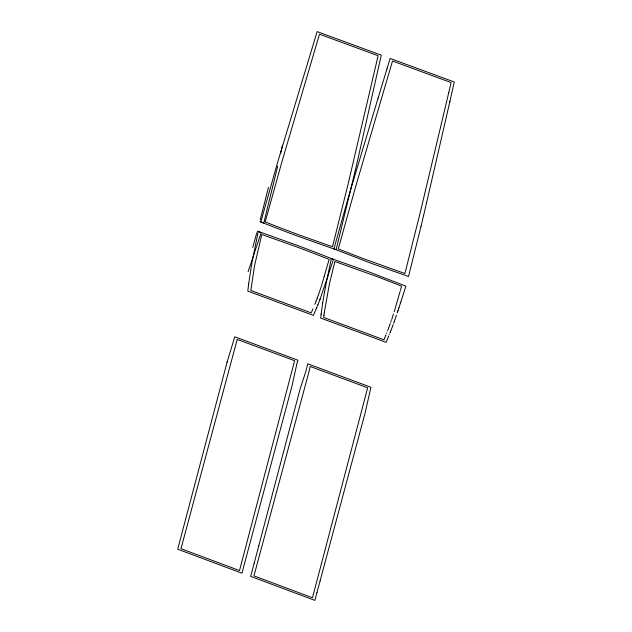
<?xml version="1.0" encoding="UTF-8"?>
<svg xmlns="http://www.w3.org/2000/svg" width="632" height="632" viewBox="0 0 632 632"><rect width="100%" height="100%" fill="white"/><g stroke="black" fill="none" stroke-linecap="round" stroke-linejoin="round"><path stroke-width="0.95" d="M248.637 284.013L251.828 263.196L258.267 231.423L295.989 244.924A772.952 416.441 22.6 0 1 329.659 257.872L333.491 259.389L319.926 299.631M248.581 284.495L247.799 291.099L313.417 315.415L315.771 309.893M248.566 284.574L248.621 284.139M321.159 314.065L320.661 318.062L386.144 342.339L388.49 336.619M324.003 314.981L323.695 317.454L383.94 339.787L385.686 335.521M323.971 315.202L324.358 312.137M324.39 311.932L329.438 283.863M322.604 303.407L321.103 314.215M322.604 303.407L322.668 302.989M322.668 302.989L324.548 291.881M324.54 291.873L325.33 287.71M325.322 287.71L326.31 282.741M280.648 153.292L282.48 145.242M326.381 282.338L331.334 258.551L368.74 271.8L405.894 286.138L400.775 302.112M329.525 283.468L334.905 261.506L376.672 276.5A758.258 408.525 22.6 0 1 401.533 286.162L400.443 290.183M355.263 170.466L336.106 249.751L298.288 236.36A768.907 414.26 22.6 0 1 273.04 226.738L260.779 221.974L277.464 162.906L317.13 31.6L381.278 55.166L355.318 170.522M277.709 166.066L263.781 223.033L259.886 221.69M449.763 102.005L426.663 202.39M449.945 101.167L454.297 81.994L390.157 58.428L387.456 67.3M449.755 102.005L449.952 101.167M306.804 367.871L307.776 363.827L370.945 387.274L364.972 413.454L324.548 564.289M423.63 215.322L426.663 202.39M306.615 368.575L305.675 371.798M421.023 226.398L423.638 215.322M268.489 187.285L260.179 220.062M421.023 226.398L408.517 276.5L371.079 263.244L333.894 248.89L348.564 196.663M308.661 372.888L310.217 366.473L367.666 387.787L312.469 597.754L253.946 575.871L308.471 373.638M297.475 361.804L297.877 360.193L234.78 336.793L227.291 361.409L177.703 549.192L241.953 573.2L292.118 385.473L297.238 362.136M316.94 592.658L320.1 580.863M320.1 580.863L324.54 564.289M316.932 592.658L314.902 600.4L250.667 576.384L254.214 563.12M256.813 232.695L252.745 247.373M258.772 545.803L300.145 388.901L305.469 372.54M258.78 545.803L254.206 563.12M227.054 362.286L227.172 361.852M400.175 291.162L394.234 311.592M348.572 196.663L378.062 98.165M400.767 302.104L398.903 307.879M378.07 98.165L378.552 96.546M378.56 96.554L386.452 70.563M324.413 276.224L324.54 275.805M386.46 70.563L386.95 68.928M386.958 68.928L387.448 67.3M398.887 307.871L398.01 310.565M397.52 312.042L397.757 311.307M398.002 310.565L397.765 311.315M397.512 312.042L397.275 312.769M321.451 285.869L329.13 259.412A769.942 414.821 22.6 0 0 295.594 246.504L261.814 234.512L254.562 265.59L250.825 290.483L311.228 312.872L312.974 308.787M393.46 314.041L392.504 316.988M396.446 315.202L395.45 318.133M321.222 286.565L320.78 287.923M320.566 288.587L320.14 289.867M392.298 317.604L391.698 319.405M395.229 318.757L394.297 321.404M319.926 290.499L319.01 293.169M391.303 320.543L390.75 322.162M394.194 321.68L393.618 323.3M318.623 294.275L318.812 293.73M390.3 323.434L389.707 325.093M393.159 324.572L392.551 326.223M318.433 294.82L317.604 297.095M327.66 277.456L327.81 277.045M389.62 325.314L388.633 327.992M392.464 326.452L391.042 330.204M317.177 298.257L317.43 297.569M317.09 298.486L316.15 300.958M388.293 328.893L388.569 328.182M388.103 329.406L387.914 329.896M390.908 330.544L390.718 331.034M248.084 271.752L261.174 232.671L257.343 231.162M387.456 331.073L387.621 330.655M390.205 332.353L390.371 331.934M316.008 301.33L315.273 303.194M320.1 299.173L318.07 304.348M390.6 331.35L390.149 332.487M389.596 333.886L389.407 334.36M386.729 332.938L386.547 333.388M314.815 304.348L315.092 303.652M317.659 305.367L317.833 304.948M317.548 305.635L317.888 304.798M388.791 335.892L388.577 336.406M385.947 334.889L385.781 335.292M316.94 307.128L317.106 306.718M316.608 307.91L316.387 308.44M316.3 308.645L315.961 309.459M316.64 307.831L316.893 307.223M377.525 58.239L348.027 184.386L332.503 246.78L298.723 234.78A769.942 414.821 22.6 0 1 265.187 221.879L282.401 160.157L319.476 34.191L378.102 55.734L377.525 58.239M448.767 92.588L420.58 211.143L404.914 273.538L363.147 258.543A758.258 408.525 22.6 0 1 338.286 248.882L355.508 187.112L392.504 61.028L451.114 82.555L448.767 92.588M237.221 339.431L180.981 548.679L239.512 570.554L294.599 360.706L237.221 339.431"/></g></svg>
